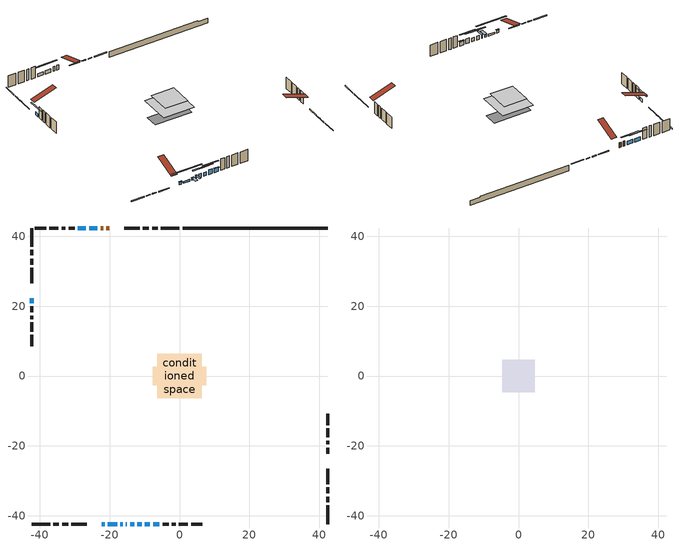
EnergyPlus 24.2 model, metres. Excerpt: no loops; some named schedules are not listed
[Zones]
conditioned space
 floor adiabatic (AdiabaticFloorConstruction): -6.41,-6.41 -6.41,6.41 6.41,6.41 6.41,-6.41 z2.74
 floor foundation (Slab1 construction): -7.65,-2.71 -7.65,2.71 7.65,2.71 7.65,-2.71 z-2.03
 wall outside (RimJoist1 construction): 0,42.38 -5.33,42.38 / -42.38,-42.38 -37.05,-42.38 / -42.38,42.38 -42.38,37.05 / 42.38,-42.38 42.38,-37.05 z0.3:0.6
 wall outside (RimJoist2 construction): -6.26,42.38 -7.86,42.38 / -36.12,-42.38 -34.52,-42.38 / -42.38,36.12 -42.38,34.52 / 42.38,-36.12 42.38,-34.52 z0.3:0.6
 wall outside (RimJoist3 construction): -8.79,42.38 -10.51,42.38 / -33.59,-42.38 -31.88,-42.38 / -42.38,33.59 -42.38,31.88 / 42.38,-33.59 42.38,-31.88 z0.3:0.6
 wall outside (RimJoist4 construction): -11.43,42.38 -15.89,42.38 / -30.95,-42.38 -26.49,-42.38 / -42.38,30.95 -42.38,26.49 / 42.38,-30.95 42.38,-26.49 z0.3:0.6
 wall outside (AdiabaticWallConstruction 1): -20.16,42.38 -20.97,42.38 / -21.9,42.38 -22.56,42.38 z0.3:2.33
 wall outside (AdiabaticWallConstruction): -23.48,42.38 -25.85,42.38 z0.3:1.9; -22.22,-42.38 -21.4,-42.38 z0.3:1.37; -42.38,22.22 -42.38,20.9 z0.3:1.62; -20.48,-42.38 -17.84,-42.38 z0.3:1.04; -16.91,-42.38 -16.3,-42.38 z0.3:1.22; -15.37,-42.38 -15.06,-42.38 z0.3:1.83; -14.14,-42.38 -12.97,-42.38 / -12.04,-42.38 -10.87,-42.38 z0.3:1.88; -9.94,-42.38 -8.47,-42.38 z0.3:2.33; -26.77,42.38 -29.11,42.38 z0.3:1.72; -7.54,-42.38 -5.79,-42.38 z0.3:1.95
 wall outside (Wall1 construction): -30.04,42.38 -31.78,42.38 / -4.86,-42.38 -3.12,-42.38 / -42.38,19.97 -42.38,18.23 / 42.38,-22.22 42.38,-20.47 z0.3:5.18
 wall outside (Wall2 construction): -32.71,42.38 -33.76,42.38 / -2.19,-42.38 -1.14,-42.38 / -42.38,17.3 -42.38,16.25 / 42.38,-19.55 42.38,-18.5 z0.3:5.18
 wall outside (Wall3 construction): -34.69,42.38 -37.29,42.38 / -0.21,-42.38 2.39,-42.38 / -42.38,15.32 -42.38,12.72 / 42.38,-17.57 42.38,-14.97 z0.3:5.18
 wall outside (Wall5 construction): -38.22,42.38 -41.45,42.38 / 3.32,-42.38 6.55,-42.38 / -42.38,11.79 -42.38,8.56 / 42.38,-14.04 42.38,-10.81 z0.3:5.18
 wall foundation (FoundationWall1 construction): 0.93,42.38,-2.03 0.93,42.38,0.3 38.23,42.38,0.3 38.23,42.38,-0.17 42.38,42.38,-0.17 42.38,42.38,-2.03
 window (WindowConstruction): -23.48,42.38 -25.85,42.38 z0.3:1.9
 window (WindowConstruction 6): -22.22,-42.38 -21.41,-42.38 z0.3:1.37
 window (WindowConstruction 7): -42.38,22.22 -42.38,20.9 z0.3:1.62
 window (WindowConstruction 10): -20.48,-42.38 -17.84,-42.38 z0.3:1.04
 window (WindowConstruction 8): -16.91,-42.38 -16.3,-42.38 z0.3:1.21
 window (WindowConstruction 9): -15.37,-42.38 -15.06,-42.38 z0.3:1.82
 window (WindowConstruction 1): -14.14,-42.38 -12.97,-42.38 z0.3:1.88
 window (WindowConstruction 2): -12.04,-42.38 -10.87,-42.38 z0.3:1.88
 window (WindowConstruction 3): -9.94,-42.38 -8.47,-42.38 z0.3:2.33
 window (WindowConstruction 4): -26.77,42.38 -29.11,42.38 z0.3:1.72
 window (WindowConstruction 5): -7.54,-42.38 -5.79,-42.38 z0.3:1.95
 door (Door): -20.16,42.38 -20.97,42.38 z0.3:2.33
 door (Door 1): -21.9,42.38 -22.55,42.38 z0.3:2.33
 ceiling adiabatic (AdiabaticFloorConstruction): 6.41,-6.41 6.41,6.41 -6.41,6.41 -6.41,-6.41 z2.74
attic - vented
 floor to conditioned space (Floor1 construction Reversed): -4.7,-4.7 -4.7,4.7 4.7,4.7 4.7,-4.7 z5.18
 roof outside (Roof1 construction): -19.23,42.38,5.18 -19.23,33.22,8.23 -16.82,33.22,8.23 -16.82,42.38,5.18; -23.15,-42.38,5.18 -23.15,-33.22,8.23 -25.56,-33.22,8.23 -25.56,-42.38,5.18; -42.38,23.15,5.18 -33.22,23.15,8.23 -33.22,25.56,8.23 -42.38,25.56,5.18; 42.38,-23.15,5.18 33.22,-23.15,8.23 33.22,-25.56,8.23 42.38,-25.56,5.18
shading: -28.47,42.38 -20.86,42.38 -20.86,42.79 -28.47,42.79 z4.52; -21.2,-42.38 -22.42,-42.38 -22.42,-42.79 -21.2,-42.79 z1.57; -42.38,18.28 -42.38,24.84 -42.79,24.84 -42.79,18.28 z4.24; -12.81,-42.38 -25.51,-42.38 -25.51,-42.79 -12.81,-42.79 z6.07; -16.05,-42.38 -17.16,-42.38 -17.16,-45 -16.05,-45 z1.46; -14.93,-42.38 -15.5,-42.38 -15.5,-45 -14.93,-45 z1.96; -10.35,-42.38 -16.76,-42.38 -16.76,-42.79 -10.35,-42.79 z4.5; -8.25,-42.38 -14.66,-42.38 -14.66,-42.79 -8.25,-42.79 z4.5; -5.85,-42.38 -12.56,-42.38 -12.56,-42.79 -5.85,-42.79 z4.95; -31.73,42.38 -24.15,42.38 -24.15,42.79 -31.73,42.79 z4.34; -5.59,-42.38 -7.74,-42.38 -7.74,-42.79 -5.59,-42.79 z2.15
[Building]
Building 1: Terrain=Suburbs
[Site:Location]
Ottawa Intl AP_ON: Latitude {deg}=45.32; Longitude {deg}=-75.67; Time Zone {hr}=-5; Elevation {m}=115; Keep Site Location Information=Yes
[Site:GroundTemperature:Shallow]
1.18808, -1.19398, -1.38475, -0.254337, 4.28362, 8.80044, 12.7163, 15.1969, 15.4076, 13.3901, 9.57408, 5.19582
[Site:WaterMainsTemperature]
Calculation Method=Schedule; Temperature Schedule=mains temperature schedule
[Material] Roughness=Rough; Thermal Absorptance=0.9
Name | Thickness {m} | Conductivity {W/m-K} | Density {kg/m3} | Specific Heat {J/kg-K} | Solar Absorptance | Visible Absorptance
asphalt or fiberglass shingles | 0.00635 | 0.162714 | 1121.4 | 1465.45 | 0.4 | 0.4
ceiling loosefill ins | 0.169333 | 0.0480833 | 16.02 | 1046.75 | 0.7 | 0.7
ceiling stud and cavity | 0.1397 | 0.0955869 | 65.682 | 1177.47 | 0.7 | 0.7
concrete 4.0 in. | 0.1016 | 1.803125 | 2242.8 | 837.4 | 0.7 | 0.7
concrete 8.0 in. | 0.2032 | 1.803125 | 2242.8 | 837.4 | 0.7 | 0.7
door material | 0.04445 | 0.053851 | 512.64 | 1214.23 | 0.7 | 0.7
exterior vertical ins | 0.00965065 | 0.029427 | 32.04 | 1214.23 | 0.7 | 0.7
floor covering | 0.0127 | 0.0433444 | 54.468 | 1339.84 | 0.6 | 0.6
floor rigid ins; wall rigid ins 1 | 0.512978 | 0.029427 | 32.04 | 1214.23 | 0.7 | 0.7
floor stud and cavity | 0.1397 | 1.75129 | 37.0049 | 1207.88 | 0.7 | 0.7
furniture material conditioned space 1 | 0.1524 | 0.115458 | 640.8 | 1214.23 | 0.6 | 0.6
gypsum board | 0.0127 | 0.160291 | 801 | 837.4 | 0.6 | 0.6
gypsum board 1 | 0.0127 | 0.160291 | 801 | 837.4 | 0.7 | 0.7
osb sheathing 0.5 in. | 0.0127 | 0.115458 | 512.64 | 1214.23 | 0.7 | 0.7
osb sheathing 0.75 in. | 0.01905 | 0.115458 | 512.64 | 1214.23 | 0.7 | 0.7
osb sheathing 2.0 in. | 0.0508 | 0.115458 | 512.64 | 1214.23 | 0.7 | 0.7
rim joist rigid ins; wall rigid ins | 0.051816 | 0.029427 | 32.04 | 1214.23 | 0.7 | 0.7
rim joist stud and cavity | 0.0508 | 0.0414166 | 125.044 | 1163.47 | 0.6 | 0.6
rim joist stud and cavity 1 | 0.0508 | 0.329414 | 125.044 | 1163.47 | 0.6 | 0.6
rim joist stud and cavity 2 | 0.0508 | 0.0318933 | 125.044 | 1163.47 | 0.6 | 0.6
rim joist stud and cavity 3 | 0.0508 | 0.0296939 | 125.044 | 1163.47 | 0.6 | 0.6
wall stud and cavity | 0.1397 | 0.196385 | 139.0536 | 1170.24 | 0.7 | 0.7
wall stud and cavity 1 | 0.1397 | 0.34952 | 139.0536 | 1170.24 | 0.7 | 0.7
wall stud and cavity 2 | 0.1397 | 0.226685 | 139.0536 | 1170.24 | 0.7 | 0.7
wall stud and cavity 3 | 0.1397 | 0.223492 | 139.0536 | 1170.24 | 0.7 | 0.7
wall stud and cavity 4 | 0.0889 | 0.380278 | 52.3479 | 1209.89 | 0.7 | 0.7
wall stud and cavity 5 | 0.0889 | 0.391764 | 83.0341 | 1211.67 | 0.7 | 0.7
wood siding | 0.0254 | 0.102417 | 544.68 | 1172.36 | 0.4 | 0.4
wood siding 1; wood siding 2; wood siding 3 | 0.0254 | 0.102417 | 544.68 | 1172.36 | 0.7 | 0.7
[WindowMaterial:SimpleGlazingSystem]
Name | U-Factor {W/m2-K} | Solar Heat Gain Coefficient
WindowMaterial | 2.88386 | 0.7
WindowMaterial 1 | 2.21783 | 0.58
WindowMaterial 10 | 3.000823 | 0.53
WindowMaterial 2 | 2.12868 | 0.63
WindowMaterial 3 | 2.98833 | 0.58
WindowMaterial 4 | 2.231454 | 0.57
WindowMaterial 5 | 2.07701 | 0.65
WindowMaterial 6 | 2.35126 | 0.52
WindowMaterial 7 | 2.13152 | 0.63
WindowMaterial 8 | 2.97868 | 0.61
WindowMaterial 9 | 3.324469 | 0.54
[Construction]
AdiabaticFloorConstruction: floor stud and cavity, floor rigid ins, osb sheathing 0.75 in., floor covering
AdiabaticWallConstruction: wood siding 2, wall rigid ins 1, wall stud and cavity 4, gypsum board
AdiabaticWallConstruction 1: wood siding 3, wall rigid ins 1, wall stud and cavity 4, gypsum board
Door; Door 1: door material
Floor1 construction Reversed: gypsum board, ceiling stud and cavity, ceiling loosefill ins
FoundationWall1 construction: concrete 8.0 in., gypsum board 1
furniture construction conditioned space 1: furniture material conditioned space 1
PartitionWallConstruction: gypsum board, wall stud and cavity 5, gypsum board
RimJoist1 construction: wood siding 1, rim joist rigid ins, osb sheathing 2.0 in., rim joist stud and cavity
RimJoist2 construction: wood siding 1, rim joist rigid ins, osb sheathing 2.0 in., rim joist stud and cavity 1
RimJoist3 construction: wood siding 1, osb sheathing 2.0 in., rim joist stud and cavity 2
RimJoist4 construction: wood siding 1, osb sheathing 2.0 in., rim joist stud and cavity 3
Roof1 construction: asphalt or fiberglass shingles
Slab1 construction: concrete 4.0 in.
Wall1 construction: wood siding, wall rigid ins, osb sheathing 0.5 in., wall stud and cavity, gypsum board
Wall2 construction: wood siding, wall rigid ins, osb sheathing 0.5 in., wall stud and cavity 1, gypsum board
Wall3 construction: wood siding, wall rigid ins, osb sheathing 0.5 in., wall stud and cavity 2, gypsum board
Wall5 construction: wood siding, wall rigid ins, osb sheathing 0.5 in., wall stud and cavity 3, gypsum board
WindowConstruction: WindowMaterial
WindowConstruction 1: WindowMaterial 1
WindowConstruction 10: WindowMaterial 10
WindowConstruction 2: WindowMaterial 2
WindowConstruction 3: WindowMaterial 3
WindowConstruction 4: WindowMaterial 4
WindowConstruction 5: WindowMaterial 5
WindowConstruction 6: WindowMaterial 6
WindowConstruction 7: WindowMaterial 7
WindowConstruction 8: WindowMaterial 8
WindowConstruction 9: WindowMaterial 9
[Zone] Multiplier=1; Part of Total Floor Area=Yes
Name | Volume {m3}
attic - vented | 43.7608
conditioned space | 629.4
[Space]
Name | Zone | Volume {m3}
attic - vented 1 | attic - vented | 43.7608
conditioned space 1 | conditioned space | 629.4
[ZoneInfiltration:EffectiveLeakageArea]
infil attic - vented 1: Zone or Space=attic - vented 1; Schedule=Always On Discrete; Effective Air Leakage Area {cm2}=3719.58; Stack Coefficient=0.000212198; Wind Coefficient=9.84217e-06
[ZoneMixing]
whole house fan mix: Zone or Space=attic - vented; Schedule=Always On Continuous; Design Flow Rate Calculation Method=Flow/Zone; Design Flow Rate {m3/s}=0; Source Zone or Space=conditioned space
[SurfaceProperty:ExposedFoundationPerimeter]
Slab1: Exposed Perimeter Calculation Method=TotalExposedPerimeter; Total Exposed Perimeter {m}=41.452
[InternalMass] Zone or ZoneList=conditioned space; Space or SpaceList=conditioned space 1
Name | Construction | Surface Area {m2}
furniture mass conditioned space 1 | furniture construction conditioned space 1 | 98.8441
partition wall mass | PartitionWallConstruction | 247.11
[Lights]
interior lighting: Zone or ZoneList or Space or SpaceList=conditioned space 1; Schedule=interior lighting schedule; Design Level Calculation Method=LightingLevel; Lighting Level {W}=343.2; Return Air Fraction=0; Fraction Radiant=0.6; Fraction Visible=0.2; Fraction Replaceable=1
[People]
occupants: Zone or ZoneList or Space or SpaceList=conditioned space 1; Number of People Schedule=occupants schedule; Number of People Calculation Method=People; Number of People=3; Fraction Radiant=0.314171; Sensible Heat Fraction=0.56303; Activity Level Schedule=occupants activity schedule; Carbon Dioxide Generation Rate {m3/s-W}=0; Enable ASHRAE 55 Comfort Warnings=No; Mean Radiant Temperature Calculation Type=EnclosureAveraged
[ElectricEquipment] Zone or ZoneList or Space or SpaceList=conditioned space 1; Design Level Calculation Method=EquipmentLevel
Name | Schedule | Design Level {W} | Fraction Latent | Fraction Radiant | Fraction Lost
clothes dryer | clothes dryer schedule | 140.772 | 0.015 | 0.081 | 0.85
clothes washer | clothes washer schedule | 32.1985 | 0.03 | 0.162 | 0.7
cooking range | cooking range schedule | 215.147 | 0.08 | 0.432 | 0.2
dishwasher | dishwasher schedule | 66.8632 | 0.3 | 0.18 | 0.4
fridge | fridge schedule | 72.9452 | 0 | 0.6 | 0
mech vent bath fan 0 | mech vent bath fan 0 schedule | 50.2 | 0 | 0 | 1
mech vent bath fan 1 | mech vent bath fan 1 schedule | 50.2 | 0 | 0 | 1
mech vent house fan | mech vent house fan schedule | 0 | 0 | 0 | 1
mech vent house fan cfis | mech vent house fan cfis schedule | 0 | 0 | 0 | 0
mech vent range fan 0 | mech vent range fan 0 schedule | 57 | 0 | 0 | 1
misc plug loads | misc plug loads schedule | 494.7 | 0.045 | 0.513 | 0.1
whole house fan | Always On Discrete | 0 | 0 | 0 | 1
[OtherEquipment] Zone or ZoneList or Space or SpaceList=conditioned space 1; Design Level Calculation Method=EquipmentLevel
Name | Fuel Type | Schedule | Design Level {W} | Fraction Latent | Fraction Radiant | Fraction Lost
clothes dryer 1 | Electricity | clothes dryer schedule | 0 | 0.015 | 0.081 | 0.85
cooking range 1 | Electricity | cooking range schedule | 0 | 0.08 | 0.432 | 0.2
general water use latent | None | general water use schedule | 62.594 | 1 | 0 | 0
general water use sensible | None | general water use schedule | -61.6891 | 0 | 0.6 | 0
mech vent house fan latent load | None | Always On Discrete | 0 | 1 | 0 | 0
mech vent house fan sensible load | None | Always On Discrete | 0 | 0 | 0 | 0
water heater energy adjustment1 | NaturalGas | Always On Discrete | 0.01 | 0 | 0 | 1
[ZoneInfiltration:DesignFlowRate] Zone or ZoneList or Space or SpaceList=conditioned space 1; Schedule=Always On Discrete; Design Flow Rate Calculation Method=Flow/Zone; Design Flow Rate {m3/s}=0
infil flow; natural vent flow; whole house fan flow
[Foundation:Kiva]
Foundation Kiva 1: Initial Indoor Air Temperature {C}=18; Wall Height Above Grade {m}=0.300015; Wall Depth Below Slab {m}=0.2032; Custom Block Material Name 1=exterior vertical ins; Custom Block Depth 1 {m}=2.33001; Custom Block X Position 1 {m}=0.2159; Custom Block Z Position 1 {m}=0
[Foundation:Kiva:Settings]
Soil Conductivity {W/m-K}=0.849921; Soil Density {kg/m3}=1842.3; Soil Specific Heat {J/kg-K}=418.7; Ground Solar Absorptivity=0.9; Ground Thermal Absorptivity=0.9; Ground Surface Roughness {m}=0.03; Far-Field Width {m}=40; Deep-Ground Boundary Condition=ZeroFlux; Deep-Ground Depth {m}=40; Minimum Cell Dimension {m}=0.2; Maximum Cell Growth Coefficient=3; Simulation Timestep=Timestep
[Exterior:Lights]
exterior lighting: Schedule=exterior lighting schedule; Design Level {W}=75.6
[Schedule:Constant]
Name | Hourly Value
Always On Continuous; mech vent house fan schedule; mech vent house fan cfis schedule; Always On Discrete | 1
occupants activity schedule | 117.228
fridge schedule | 0
[Schedule:Week:Daily]
interior lighting schedule Week Rule - Jan1-Jan27: interior lighting schedule day, interior lighting schedule day, interior lighting schedule day, interior lighting schedule day, interior lighting schedule day, interior lighting schedule day, interior lighting schedule day, interior lighting schedule default day, interior lighting schedule default day, interior lighting schedule default day, interior lighting schedule default day, interior lighting schedule default day
interior lighting schedule Week Rule - Jan28-Feb3: interior lighting schedule day, interior lighting schedule day, interior lighting schedule day, interior lighting schedule day, interior lighting schedule day 1, interior lighting schedule day 1, interior lighting schedule day 1, interior lighting schedule default day, interior lighting schedule default day, interior lighting schedule default day, interior lighting schedule default day, interior lighting schedule default day
interior lighting schedule Week Rule - Feb4-Feb24: interior lighting schedule day 1, interior lighting schedule day 1, interior lighting schedule day 1, interior lighting schedule day 1, interior lighting schedule day 1, interior lighting schedule day 1, interior lighting schedule day 1, interior lighting schedule default day, interior lighting schedule default day, interior lighting schedule default day, interior lighting schedule default day, interior lighting schedule default day
interior lighting schedule Week Rule - Feb25-Mar3: interior lighting schedule day 1, interior lighting schedule day 1, interior lighting schedule day 1, interior lighting schedule day 1, interior lighting schedule day 2, interior lighting schedule day 2, interior lighting schedule day 2, interior lighting schedule default day, interior lighting schedule default day, interior lighting schedule default day, interior lighting schedule default day, interior lighting schedule default day
interior lighting schedule Week Rule - Mar4-Mar31: interior lighting schedule day 2, interior lighting schedule day 2, interior lighting schedule day 2, interior lighting schedule day 2, interior lighting schedule day 2, interior lighting schedule day 2, interior lighting schedule day 2, interior lighting schedule default day, interior lighting schedule default day, interior lighting schedule default day, interior lighting schedule default day, interior lighting schedule default day
interior lighting schedule Week Rule - Apr1-Apr28: interior lighting schedule day 3, interior lighting schedule day 3, interior lighting schedule day 3, interior lighting schedule day 3, interior lighting schedule day 3, interior lighting schedule day 3, interior lighting schedule day 3, interior lighting schedule default day, interior lighting schedule default day, interior lighting schedule default day, interior lighting schedule default day, interior lighting schedule default day
interior lighting schedule Week Rule - Apr29-May5: interior lighting schedule day 3, interior lighting schedule day 3, interior lighting schedule day 4, interior lighting schedule day 4, interior lighting schedule day 4, interior lighting schedule day 4, interior lighting schedule day 4, interior lighting schedule default day, interior lighting schedule default day, interior lighting schedule default day, interior lighting schedule default day, interior lighting schedule default day
interior lighting schedule Week Rule - May6-May26: interior lighting schedule day 4, interior lighting schedule day 4, interior lighting schedule day 4, interior lighting schedule day 4, interior lighting schedule day 4, interior lighting schedule day 4, interior lighting schedule day 4, interior lighting schedule default day, interior lighting schedule default day, interior lighting schedule default day, interior lighting schedule default day, interior lighting schedule default day
interior lighting schedule Week Rule - May27-Jun2: interior lighting schedule day 4, interior lighting schedule day 4, interior lighting schedule day 4, interior lighting schedule day 4, interior lighting schedule day 4, interior lighting schedule day 5, interior lighting schedule day 5, interior lighting schedule default day, interior lighting schedule default day, interior lighting schedule default day, interior lighting schedule default day, interior lighting schedule default day
interior lighting schedule Week Rule - Jun3-Jun30: interior lighting schedule day 5, interior lighting schedule day 5, interior lighting schedule day 5, interior lighting schedule day 5, interior lighting schedule day 5, interior lighting schedule day 5, interior lighting schedule day 5, interior lighting schedule default day, interior lighting schedule default day, interior lighting schedule default day, interior lighting schedule default day, interior lighting schedule default day
interior lighting schedule Week Rule - Jul1-Jul28: interior lighting schedule day 6, interior lighting schedule day 6, interior lighting schedule day 6, interior lighting schedule day 6, interior lighting schedule day 6, interior lighting schedule day 6, interior lighting schedule day 6, interior lighting schedule default day, interior lighting schedule default day, interior lighting schedule default day, interior lighting schedule default day, interior lighting schedule default day
interior lighting schedule Week Rule - Jul29-Aug4: interior lighting schedule day 6, interior lighting schedule day 6, interior lighting schedule day 6, interior lighting schedule day 7, interior lighting schedule day 7, interior lighting schedule day 7, interior lighting schedule day 7, interior lighting schedule default day, interior lighting schedule default day, interior lighting schedule default day, interior lighting schedule default day, interior lighting schedule default day
interior lighting schedule Week Rule - Aug5-Aug25: interior lighting schedule day 7, interior lighting schedule day 7, interior lighting schedule day 7, interior lighting schedule day 7, interior lighting schedule day 7, interior lighting schedule day 7, interior lighting schedule day 7, interior lighting schedule default day, interior lighting schedule default day, interior lighting schedule default day, interior lighting schedule default day, interior lighting schedule default day
interior lighting schedule Week Rule - Aug26-Sep1: interior lighting schedule day 7, interior lighting schedule day 7, interior lighting schedule day 7, interior lighting schedule day 7, interior lighting schedule day 7, interior lighting schedule day 7, interior lighting schedule day 8, interior lighting schedule default day, interior lighting schedule default day, interior lighting schedule default day, interior lighting schedule default day, interior lighting schedule default day
interior lighting schedule Week Rule - Sep2-Sep29: interior lighting schedule day 8, interior lighting schedule day 8, interior lighting schedule day 8, interior lighting schedule day 8, interior lighting schedule day 8, interior lighting schedule day 8, interior lighting schedule day 8, interior lighting schedule default day, interior lighting schedule default day, interior lighting schedule default day, interior lighting schedule default day, interior lighting schedule default day
interior lighting schedule Week Rule - Sep30-Oct6: interior lighting schedule day 8, interior lighting schedule day 9, interior lighting schedule day 9, interior lighting schedule day 9, interior lighting schedule day 9, interior lighting schedule day 9, interior lighting schedule day 9, interior lighting schedule default day, interior lighting schedule default day, interior lighting schedule default day, interior lighting schedule default day, interior lighting schedule default day
interior lighting schedule Week Rule - Oct7-Oct27: interior lighting schedule day 9, interior lighting schedule day 9, interior lighting schedule day 9, interior lighting schedule day 9, interior lighting schedule day 9, interior lighting schedule day 9, interior lighting schedule day 9, interior lighting schedule default day, interior lighting schedule default day, interior lighting schedule default day, interior lighting schedule default day, interior lighting schedule default day
interior lighting schedule Week Rule - Oct28-Nov3: interior lighting schedule day 9, interior lighting schedule day 9, interior lighting schedule day 9, interior lighting schedule day 9, interior lighting schedule day 10, interior lighting schedule day 10, interior lighting schedule day 10, interior lighting schedule default day, interior lighting schedule default day, interior lighting schedule default day, interior lighting schedule default day, interior lighting schedule default day
interior lighting schedule Week Rule - Nov4-Nov24: interior lighting schedule day 10, interior lighting schedule day 10, interior lighting schedule day 10, interior lighting schedule day 10, interior lighting schedule day 10, interior lighting schedule day 10, interior lighting schedule day 10, interior lighting schedule default day, interior lighting schedule default day, interior lighting schedule default day, interior lighting schedule default day, interior lighting schedule default day
interior lighting schedule Week Rule - Nov25-Dec1: interior lighting schedule day 10, interior lighting schedule day 10, interior lighting schedule day 10, interior lighting schedule day 10, interior lighting schedule day 10, interior lighting schedule day 10, interior lighting schedule day 11, interior lighting schedule default day, interior lighting schedule default day, interior lighting schedule default day, interior lighting schedule default day, interior lighting schedule default day
interior lighting schedule Week Rule - Dec2-Dec31: interior lighting schedule day 11, interior lighting schedule day 11, interior lighting schedule day 11, interior lighting schedule day 11, interior lighting schedule day 11, interior lighting schedule day 11, interior lighting schedule day 11, interior lighting schedule default day, interior lighting schedule default day, interior lighting schedule default day, interior lighting schedule default day, interior lighting schedule default day
occupants schedule Week Rule - Jan1-Dec31: occupants schedule day, occupants schedule day, occupants schedule day, occupants schedule day, occupants schedule day, occupants schedule day, occupants schedule day, occupants schedule default day, occupants schedule default day, occupants schedule default day, occupants schedule default day, occupants schedule default day
clothes dryer schedule Week Rule - Jan1-Dec31: clothes dryer schedule day, clothes dryer schedule day, clothes dryer schedule day, clothes dryer schedule day, clothes dryer schedule day, clothes dryer schedule day, clothes dryer schedule day, clothes dryer schedule default day, clothes dryer schedule default day, clothes dryer schedule default day, clothes dryer schedule default day, clothes dryer schedule default day
clothes washer schedule Week Rule - Jan1-Dec31: clothes washer schedule day, clothes washer schedule day, clothes washer schedule day, clothes washer schedule day, clothes washer schedule day, clothes washer schedule day, clothes washer schedule day, clothes washer schedule default day, clothes washer schedule default day, clothes washer schedule default day, clothes washer schedule default day, clothes washer schedule default day
cooking range schedule Week Rule - Jan1-Dec31: cooking range schedule day, cooking range schedule day, cooking range schedule day, cooking range schedule day, cooking range schedule day, cooking range schedule day, cooking range schedule day, cooking range schedule default day, cooking range schedule default day, cooking range schedule default day, cooking range schedule default day, cooking range schedule default day
dishwasher schedule Week Rule - Jan1-Dec31: dishwasher schedule day, dishwasher schedule day, dishwasher schedule day, dishwasher schedule day, dishwasher schedule day, dishwasher schedule day, dishwasher schedule day, dishwasher schedule default day, dishwasher schedule default day, dishwasher schedule default day, dishwasher schedule default day, dishwasher schedule default day
mech vent bath fan 0 schedule Week Rule - Jan1-Dec31: mech vent bath fan 0 schedule day, mech vent bath fan 0 schedule day, mech vent bath fan 0 schedule day, mech vent bath fan 0 schedule day, mech vent bath fan 0 schedule day, mech vent bath fan 0 schedule day, mech vent bath fan 0 schedule day, mech vent bath fan 0 schedule default day, mech vent bath fan 0 schedule default day, mech vent bath fan 0 schedule default day, mech vent bath fan 0 schedule default day, mech vent bath fan 0 schedule default day
mech vent bath fan 1 schedule Week Rule - Jan1-Dec31: mech vent bath fan 1 schedule day, mech vent bath fan 1 schedule day, mech vent bath fan 1 schedule day, mech vent bath fan 1 schedule day, mech vent bath fan 1 schedule day, mech vent bath fan 1 schedule day, mech vent bath fan 1 schedule day, mech vent bath fan 1 schedule default day, mech vent bath fan 1 schedule default day, mech vent bath fan 1 schedule default day, mech vent bath fan 1 schedule default day, mech vent bath fan 1 schedule default day
mech vent range fan 0 schedule Week Rule - Jan1-Dec31: mech vent range fan 0 schedule day, mech vent range fan 0 schedule day, mech vent range fan 0 schedule day, mech vent range fan 0 schedule day, mech vent range fan 0 schedule day, mech vent range fan 0 schedule day, mech vent range fan 0 schedule day, mech vent range fan 0 schedule default day, mech vent range fan 0 schedule default day, mech vent range fan 0 schedule default day, mech vent range fan 0 schedule default day, mech vent range fan 0 schedule default day
misc plug loads schedule Week Rule - Jan1-Dec31: misc plug loads schedule day, misc plug loads schedule day, misc plug loads schedule day, misc plug loads schedule day, misc plug loads schedule day, misc plug loads schedule day, misc plug loads schedule day, misc plug loads schedule default day, misc plug loads schedule default day, misc plug loads schedule default day, misc plug loads schedule default day, misc plug loads schedule default day
general water use schedule Week Rule - Jan1-Dec31: general water use schedule day, general water use schedule day, general water use schedule day, general water use schedule day, general water use schedule day, general water use schedule day, general water use schedule day, general water use schedule default day, general water use schedule default day, general water use schedule default day, general water use schedule default day, general water use schedule default day
exterior lighting schedule Week Rule - Jan1-Jan27: exterior lighting schedule day, exterior lighting schedule day, exterior lighting schedule day, exterior lighting schedule day, exterior lighting schedule day, exterior lighting schedule day, exterior lighting schedule day, exterior lighting schedule default day, exterior lighting schedule default day, exterior lighting schedule default day, exterior lighting schedule default day, exterior lighting schedule default day
exterior lighting schedule Week Rule - Jan28-Feb3: exterior lighting schedule day, exterior lighting schedule day, exterior lighting schedule day, exterior lighting schedule day, exterior lighting schedule day 1, exterior lighting schedule day 1, exterior lighting schedule day 1, exterior lighting schedule default day, exterior lighting schedule default day, exterior lighting schedule default day, exterior lighting schedule default day, exterior lighting schedule default day
exterior lighting schedule Week Rule - Feb4-Feb24: exterior lighting schedule day 1, exterior lighting schedule day 1, exterior lighting schedule day 1, exterior lighting schedule day 1, exterior lighting schedule day 1, exterior lighting schedule day 1, exterior lighting schedule day 1, exterior lighting schedule default day, exterior lighting schedule default day, exterior lighting schedule default day, exterior lighting schedule default day, exterior lighting schedule default day
exterior lighting schedule Week Rule - Feb25-Mar3: exterior lighting schedule day 1, exterior lighting schedule day 1, exterior lighting schedule day 1, exterior lighting schedule day 1, exterior lighting schedule day 2, exterior lighting schedule day 2, exterior lighting schedule day 2, exterior lighting schedule default day, exterior lighting schedule default day, exterior lighting schedule default day, exterior lighting schedule default day, exterior lighting schedule default day
exterior lighting schedule Week Rule - Mar4-Mar31: exterior lighting schedule day 2, exterior lighting schedule day 2, exterior lighting schedule day 2, exterior lighting schedule day 2, exterior lighting schedule day 2, exterior lighting schedule day 2, exterior lighting schedule day 2, exterior lighting schedule default day, exterior lighting schedule default day, exterior lighting schedule default day, exterior lighting schedule default day, exterior lighting schedule default day
exterior lighting schedule Week Rule - Apr1-Apr28: exterior lighting schedule day 3, exterior lighting schedule day 3, exterior lighting schedule day 3, exterior lighting schedule day 3, exterior lighting schedule day 3, exterior lighting schedule day 3, exterior lighting schedule day 3, exterior lighting schedule default day, exterior lighting schedule default day, exterior lighting schedule default day, exterior lighting schedule default day, exterior lighting schedule default day
exterior lighting schedule Week Rule - Apr29-May5: exterior lighting schedule day 3, exterior lighting schedule day 3, exterior lighting schedule day 4, exterior lighting schedule day 4, exterior lighting schedule day 4, exterior lighting schedule day 4, exterior lighting schedule day 4, exterior lighting schedule default day, exterior lighting schedule default day, exterior lighting schedule default day, exterior lighting schedule default day, exterior lighting schedule default day
exterior lighting schedule Week Rule - May6-May26: exterior lighting schedule day 4, exterior lighting schedule day 4, exterior lighting schedule day 4, exterior lighting schedule day 4, exterior lighting schedule day 4, exterior lighting schedule day 4, exterior lighting schedule day 4, exterior lighting schedule default day, exterior lighting schedule default day, exterior lighting schedule default day, exterior lighting schedule default day, exterior lighting schedule default day
exterior lighting schedule Week Rule - May27-Jun2: exterior lighting schedule day 4, exterior lighting schedule day 4, exterior lighting schedule day 4, exterior lighting schedule day 4, exterior lighting schedule day 4, exterior lighting schedule day 5, exterior lighting schedule day 5, exterior lighting schedule default day, exterior lighting schedule default day, exterior lighting schedule default day, exterior lighting schedule default day, exterior lighting schedule default day
exterior lighting schedule Week Rule - Jun3-Jun30: exterior lighting schedule day 5, exterior lighting schedule day 5, exterior lighting schedule day 5, exterior lighting schedule day 5, exterior lighting schedule day 5, exterior lighting schedule day 5, exterior lighting schedule day 5, exterior lighting schedule default day, exterior lighting schedule default day, exterior lighting schedule default day, exterior lighting schedule default day, exterior lighting schedule default day
exterior lighting schedule Week Rule - Jul1-Jul28: exterior lighting schedule day 6, exterior lighting schedule day 6, exterior lighting schedule day 6, exterior lighting schedule day 6, exterior lighting schedule day 6, exterior lighting schedule day 6, exterior lighting schedule day 6, exterior lighting schedule default day, exterior lighting schedule default day, exterior lighting schedule default day, exterior lighting schedule default day, exterior lighting schedule default day
exterior lighting schedule Week Rule - Jul29-Aug4: exterior lighting schedule day 6, exterior lighting schedule day 6, exterior lighting schedule day 6, exterior lighting schedule day 7, exterior lighting schedule day 7, exterior lighting schedule day 7, exterior lighting schedule day 7, exterior lighting schedule default day, exterior lighting schedule default day, exterior lighting schedule default day, exterior lighting schedule default day, exterior lighting schedule default day
[Schedule:Year]
interior lighting schedule: interior lighting schedule Week Rule - Jan1-Jan27, 1, 1, 1, 27, interior lighting schedule Week Rule - Jan28-Feb3, 1, 28, 2, 3, interior lighting schedule Week Rule - Feb4-Feb24, 2, 4, 2, 24, interior lighting schedule Week Rule - Feb25-Mar3, 2, 25, 3, 3, interior lighting schedule Week Rule - Mar4-Mar31, 3, 4, 3, 31, interior lighting schedule Week Rule - Apr1-Apr28, 4, 1, 4, 28, interior lighting schedule Week Rule - Apr29-May5, 4, 29, 5, 5, interior lighting schedule Week Rule - May6-May26, 5, 6, 5, 26, interior lighting schedule Week Rule - May27-Jun2, 5, 27, 6, 2, interior lighting schedule Week Rule - Jun3-Jun30, 6, 3, 6, 30, interior lighting schedule Week Rule - Jul1-Jul28, 7, 1, 7, 28, interior lighting schedule Week Rule - Jul29-Aug4, 7, 29, 8, 4, interior lighting schedule Week Rule - Aug5-Aug25, 8, 5, 8, 25, interior lighting schedule Week Rule - Aug26-Sep1, 8, 26, 9, 1, interior lighting schedule Week Rule - Sep2-Sep29, 9, 2, 9, 29, interior lighting schedule Week Rule - Sep30-Oct6, 9, 30, 10, 6, interior lighting schedule Week Rule - Oct7-Oct27, 10, 7, 10, 27, interior lighting schedule Week Rule - Oct28-Nov3, 10, 28, 11, 3, interior lighting schedule Week Rule - Nov4-Nov24, 11, 4, 11, 24, interior lighting schedule Week Rule - Nov25-Dec1, 11, 25, 12, 1, interior lighting schedule Week Rule - Dec2-Dec31, 12, 2, 12, 31
occupants schedule: occupants schedule Week Rule - Jan1-Dec31, 1, 1, 12, 31
clothes dryer schedule: clothes dryer schedule Week Rule - Jan1-Dec31, 1, 1, 12, 31
clothes washer schedule: clothes washer schedule Week Rule - Jan1-Dec31, 1, 1, 12, 31
cooking range schedule: cooking range schedule Week Rule - Jan1-Dec31, 1, 1, 12, 31
dishwasher schedule: dishwasher schedule Week Rule - Jan1-Dec31, 1, 1, 12, 31
mech vent bath fan 0 schedule: mech vent bath fan 0 schedule Week Rule - Jan1-Dec31, 1, 1, 12, 31
mech vent bath fan 1 schedule: mech vent bath fan 1 schedule Week Rule - Jan1-Dec31, 1, 1, 12, 31
mech vent range fan 0 schedule: mech vent range fan 0 schedule Week Rule - Jan1-Dec31, 1, 1, 12, 31
misc plug loads schedule: misc plug loads schedule Week Rule - Jan1-Dec31, 1, 1, 12, 31
general water use schedule: general water use schedule Week Rule - Jan1-Dec31, 1, 1, 12, 31
exterior lighting schedule: exterior lighting schedule Week Rule - Jan1-Jan27, 1, 1, 1, 27, exterior lighting schedule Week Rule - Jan28-Feb3, 1, 28, 2, 3, exterior lighting schedule Week Rule - Feb4-Feb24, 2, 4, 2, 24, exterior lighting schedule Week Rule - Feb25-Mar3, 2, 25, 3, 3, exterior lighting schedule Week Rule - Mar4-Mar31, 3, 4, 3, 31, exterior lighting schedule Week Rule - Apr1-Apr28, 4, 1, 4, 28, exterior lighting schedule Week Rule - Apr29-May5, 4, 29, 5, 5, exterior lighting schedule Week Rule - May6-May26, 5, 6, 5, 26, exterior lighting schedule Week Rule - May27-Jun2, 5, 27, 6, 2, exterior lighting schedule Week Rule - Jun3-Jun30, 6, 3, 6, 30, exterior lighting schedule Week Rule - Jul1-Jul28, 7, 1, 7, 28, exterior lighting schedule Week Rule - Jul29-Aug4, 7, 29, 8, 4, exterior lighting schedule Week Rule - Aug5-Aug25, 8, 5, 8, 25, exterior lighting schedule Week Rule - Aug26-Sep1, 8, 26, 9, 1, exterior lighting schedule Week Rule - Sep2-Sep29, 9, 2, 9, 29, exterior lighting schedule Week Rule - Sep30-Oct6, 9, 30, 10, 6, exterior lighting schedule Week Rule - Oct7-Oct27, 10, 7, 10, 27, exterior lighting schedule Week Rule - Oct28-Nov3, 10, 28, 11, 3, exterior lighting schedule Week Rule - Nov4-Nov24, 11, 4, 11, 24, exterior lighting schedule Week Rule - Nov25-Dec1, 11, 25, 12, 1, exterior lighting schedule Week Rule - Dec2-Dec31, 12, 2, 12, 31
[Schedule:Compact]
mains temperature schedule: Through: 01/01, For: AllDays, Until: 24:00, 5.98056, Through: 01/02, For: AllDays, Until: 24:00, 5.90111, Through: 01/03, For: AllDays, Until: 24:00, 5.82222, Through: 01/04, For: AllDays, Until: 24:00, 5.74556, Through: 01/05, For: AllDays, Until: 24:00, 5.66944, Through: 01/06, For: AllDays, Until: 24:00, 5.595, Through: 01/07, For: AllDays, Until: 24:00, 5.52222, Through: 01/08, For: AllDays, Until: 24:00, 5.45, Through: 01/09, For: AllDays, Until: 24:00, 5.38, Through: 01/10, For: AllDays, Until: 24:00, 5.31111, Through: 01/11, For: AllDays, Until: 24:00, 5.24333, Through: 01/12, For: AllDays, Until: 24:00, 5.17778, Through: 01/13, For: AllDays, Until: 24:00, 5.11333, Through: 01/14, For: AllDays, Until: 24:00, 5.05, Through: 01/15, For: AllDays, Until: 24:00, 4.98833, Through: 01/16, For: AllDays, Until: 24:00, 4.92889, Through: 01/17, For: AllDays, Until: 24:00, 4.87, Through: 01/18, For: AllDays, Until: 24:00, 4.81333, Through: 01/19, For: AllDays, Until: 24:00, 4.75833, Through: 01/20, For: AllDays, Until: 24:00, 4.70444, Through: 01/21, For: AllDays, Until: 24:00, 4.65278, Through: 01/22, For: AllDays, Until: 24:00, 4.60222, Through: 01/23, For: AllDays, Until: 24:00, 4.55333, Through: 01/24, For: AllDays, Until: 24:00, 4.50667, Through: 01/25, For: AllDays, Until: 24:00, 4.46111, Through: 01/26, For: AllDays, Until: 24:00, 4.41722, Through: 01/27, For: AllDays, Until: 24:00, 4.37556, Through: 01/28, For: AllDays, Until: 24:00, 4.335, Through: 01/29, For: AllDays, Until: 24:00, 4.29667, Through: 01/30, For: AllDays, Until: 24:00, 4.26, Through: 01/31, For: AllDays, Until: 24:00, 4.225, Through: 02/01, For: AllDays, Until: 24:00, 4.19167, Through: 02/02, For: AllDays, Until: 24:00, 4.16, Through: 02/03, For: AllDays, Until: 24:00, 4.13056, Through: 02/04, For: AllDays, Until: 24:00, 4.10278, Through: 02/05, For: AllDays, Until: 24:00, 4.07667, Through: 02/06, For: AllDays, Until: 24:00, 4.05222, Through: 02/07, For: AllDays, Until: 24:00, 4.03, Through: 02/08, For: AllDays, Until: 24:00, 4.00889, Through: 02/09, For: AllDays, Until: 24:00, 3.99056, Through: 02/10, For: AllDays, Until: 24:00, 3.97333, Through: 02/11, For: AllDays, Until: 24:00, 3.95833, Through: 02/12, For: AllDays, Until: 24:00, 3.945, Through: 02/13, For: AllDays, Until: 24:00, 3.93333, Through: 02/14, For: AllDays, Until: 24:00, 3.92389, Through: 02/15, For: AllDays, Until: 24:00, 3.91611, Through: 02/16, For: AllDays, Until: 24:00, 3.91, Through: 02/17, For: AllDays, Until: 24:00, 3.90611, Through: 02/18, For: AllDays, Until: 24:00, 3.90389, Through: 02/19, For: AllDays, Until: 24:00, 3.90389, Through: 02/20, For: AllDays, Until: 24:00, 3.905, Through: 02/21, For: AllDays, Until: 24:00, 3.90889, Through: 02/22, For: AllDays, Until: 24:00, 3.91389, Through: 02/23, For: AllDays, Until: 24:00, 3.92111, Through: 02/24, For: AllDays, Until: 24:00, 3.93, Through: 02/25, For: AllDays, Until: 24:00, 3.94056, Through: 02/26, For: AllDays, Until: 24:00, 3.95333, Through: 02/27, For: AllDays, Until: 24:00, 3.96778, Through: 02/28, For: AllDays, Until: 24:00, 3.98444, Through: 03/01, For: AllDays, Until: 24:00, 4.00278, Through: 03/02, For: AllDays, Until: 24:00, 4.02278, Through: 03/03, For: AllDays, Until: 24:00, 4.04444, Through: 03/04, For: AllDays, Until: 24:00, 4.06833, Through: 03/05, For: AllDays, Until: 24:00, 4.09389, Through: 03/06, For: AllDays, Until: 24:00, 4.12111, Through: 03/07, For: AllDays, Until: 24:00, 4.15, Through: 03/08, For: AllDays, Until: 24:00, 4.18111, Through: 03/09, For: AllDays, Until: 24:00, 4.21333, Through: 03/10, For: AllDays, Until: 24:00, 4.24778, Through: 03/11, For: AllDays, Until: 24:00, 4.28389, Through: 03/12, For: AllDays, Until: 24:00, 4.32222, Through: 03/13, For: AllDays, Until: 24:00, 4.36167, Through: 03/14, For: AllDays, Until: 24:00, 4.40333, Through: 03/15, For: AllDays, Until: 24:00, 4.44611, Through: 03/16, For: AllDays, Until: 24:00, 4.49111, Through: 03/17, For: AllDays, Until: 24:00, 4.53722, Through: 03/18, For: AllDays, Until: 24:00, 4.58556, Through: 03/19, For: AllDays, Until: 24:00, 4.63556, Through: 03/20, For: AllDays, Until: 24:00, 4.68667, Through: 03/21, For: AllDays, Until: 24:00, 4.74, Through: 03/22, For: AllDays, Until: 24:00, 4.79444, Through: 03/23, For: AllDays, Until: 24:00, 4.85111, Through: 03/24, For: AllDays, Until: 24:00, 4.90889, Through: 03/25, For: AllDays, Until: 24:00, 4.96833, Through: 03/26, For: AllDays, Until: 24:00, 5.02944, Through: 03/27, For: AllDays, Until: 24:00, 5.09167, Through: 03/28, For: AllDays, Until: 24:00, 5.15556, Through: 03/29, For: AllDays, Until: 24:00, 5.22111, Through: 03/30, For: AllDays, Until: 24:00, 5.28833, Through: 03/31, For: AllDays, Until: 24:00, 5.35667, Through: 04/01, For: AllDays, Until: 24:00, 5.42667, Through: 04/02, For: AllDays, Until: 24:00, 5.49778, Through: 04/03, For: AllDays, Until: 24:00, 5.57056, Through: 04/04, For: AllDays, Until: 24:00, 5.64444, Through: 04/05, For: AllDays, Until: 24:00, 5.71944, Through: 04/06, For: AllDays, Until: 24:00, 5.79611, Through: 04/07, For: AllDays, Until: 24:00, 5.87444, Through: 04/08, For: AllDays, Until: 24:00, 5.95389, Through: 04/09, For: AllDays, Until: 24:00, 6.03389, Through: 04/10, For: AllDays, Until: 24:00, 6.11611, Through: 04/11, For: AllDays, Until: 24:00, 6.19889, Through: 04/12, For: AllDays, Until: 24:00, 6.28278, Through: 04/13, For: AllDays, Until: 24:00, 6.36833, Through: 04/14, For: AllDays, Until: 24:00, 6.45444, Through: 04/15, For: AllDays, Until: 24:00, 6.54222, Through: 04/16, For: AllDays, Until: 24:00, 6.63056, Through: 04/17, For: AllDays, Until: 24:00, 6.72056, Through: 04/18, For: AllDays, Until: 24:00, 6.81111, Through: 04/19, For: AllDays, Until: 24:00, 6.90278, Through: 04/20, For: AllDays, Until: 24:00, 6.99556, Through: 04/21, For: AllDays, Until: 24:00, 7.08889, Through: 04/22, For: AllDays, Until: 24:00, 7.18333, Through: 04/23, For: AllDays, Until: 24:00, 7.27889, Through: 04/24, For: AllDays, Until: 24:00, 7.375, Through: 04/25, For: AllDays, Until: 24:00, 7.47222, Through: 04/26, For: AllDays, Until: 24:00, 7.57, Through: 04/27, For: AllDays, Until: 24:00, 7.66889, Through: 04/28, For: AllDays, Until: 24:00, 7.76833, Through: 04/29, For: AllDays, Until: 24:00, 7.86833, Through: 04/30, For: AllDays, Until: 24:00, 7.96889, Through: 05/01, For: AllDays, Until: 24:00, 8.07056, Through: 05/02, For: AllDays, Until: 24:00, 8.17278, Through: 05/03, For: AllDays, Until: 24:00, 8.275, Through: 05/04, For: AllDays, Until: 24:00, 8.37833, Through: 05/05, For: AllDays, Until: 24:00, 8.48222, Through: 05/06, For: AllDays, Until: 24:00, 8.58667, Through: 05/07, For: AllDays, Until: 24:00, 8.69111, Through: 05/08, For: AllDays, Until: 24:00, 8.79667, Through: 05/09, For: AllDays, Until: 24:00, 8.90222, Through: 05/10, For: AllDays, Until: 24:00, 9.00833, Through: 05/11, For: AllDays, Until: 24:00, 9.11444, Through: 05/12, For: AllDays, Until: 24:00, 9.22111, Through: 05/13, For: AllDays, Until: 24:00, 9.32778, Through: 05/14, For: AllDays, Until: 24:00, 9.435, Through: 05/15, For: AllDays, Until: 24:00, 9.54278, Through: 05/16, For: AllDays, Until: 24:00, 9.65, Through: 05/17, For: AllDays, Until: 24:00, 9.75778, Through: 05/18, For: AllDays, Until: 24:00, 9.86611, Through: 05/19, For: AllDays, Until: 24:00, 9.97389, Through: 05/20, For: AllDays, Until: 24:00, 10.0822, Through: 05/21, For: AllDays, Until: 24:00, 10.19, Through: 05/22, For: AllDays, Until: 24:00, 10.2983, Through: 05/23, For: AllDays, Until: 24:00, 10.4061, Through: 05/24, For: AllDays, Until: 24:00, 10.5139, Through: 05/25, For: AllDays, Until: 24:00, 10.6222, Through: 05/26, For: AllDays, Until: 24:00, 10.73, Through: 05/27, For: AllDays, Until: 24:00, 10.8372, Through: 05/28, For: AllDays, Until: 24:00, 10.945, Through: 05/29, For: AllDays, Until: 24:00, 11.0517, Through: 05/30, For: AllDays, Until: 24:00, 11.1589, Through: 05/31, For: AllDays, Until: 24:00, 11.2656, Through: 06/01, For: AllDays, Until: 24:00, 11.3717, Through: 06/02, For: AllDays, Until: 24:00, 11.4778, Through: 06/03, For: AllDays, Until: 24:00, 11.5833, Through: 06/04, For: AllDays, Until: 24:00, 11.6883, Through: 06/05, For: AllDays, Until: 24:00, 11.7933, Through: 06/06, For: AllDays, Until: 24:00, 11.8972, Through: 06/07, For: AllDays, Until: 24:00, 12.0011, Through: 06/08, For: AllDays, Until: 24:00, 12.1044, Through: 06/09, For: AllDays, Until: 24:00, 12.2067, Through: 06/10, For: AllDays, Until: 24:00, 12.3089, Through: 06/11, For: AllDays, Until: 24:00, 12.4106, Through: 06/12, For: AllDays, Until: 24:00, 12.5111, Through: 06/13, For: AllDays, Until: 24:00, 12.6111, Through: 06/14, For: AllDays, Until: 24:00, 12.7106, Through: 06/15, For: AllDays, Until: 24:00, 12.8089, Through: 06/16, For: AllDays, Until: 24:00, 12.9067, Through: 06/17, For: AllDays, Until: 24:00, 13.0039, Through: 06/18, For: AllDays, Until: 24:00, 13.1, Through: 06/19, For: AllDays, Until: 24:00, 13.195, Through: 06/20, For: AllDays, Until: 24:00, 13.2894, Through: 06/21, For: AllDays, Until: 24:00, 13.3833, Through: 06/22, For: AllDays, Until: 24:00, 13.4756, Through: 06/23, For: AllDays, Until: 24:00, 13.5672, Through: 06/24, For: AllDays, Until: 24:00, 13.6578, Through: 06/25, For: AllDays, Until: 24:00, 13.7472, Through: 06/26, For: AllDays, Until: 24:00, 13.8356, Through: 06/27, For: AllDays, Until: 24:00, 13.9233, Through: 06/28, For: AllDays, Until: 24:00, 14.0094, Through: 06/29, For: AllDays, Until: 24:00, 14.0944, Through: 06/30, For: AllDays, Until: 24:00, 14.1789, Through: 07/01, For: AllDays, Until: 24:00, 14.2617, Through: 07/02, For: AllDays, Until: 24:00, 14.3433, Through: 07/03, For: AllDays, Until: 24:00, 14.4233, Through: 07/04, For: AllDays, Until: 24:00, 14.5028, Through: 07/05, For: AllDays, Until: 24:00, 14.5806, Through: 07/06, For: AllDays, Until: 24:00, 14.6567, Through: 07/07, For: AllDays, Until: 24:00, 14.7322, Through: 07/08, For: AllDays, Until: 24:00, 14.8061, Through: 07/09, For: AllDays, Until: 24:00, 14.8783, Through: 07/10, For: AllDays, Until: 24:00, 14.9494, Through: 07/11, For: AllDays, Until: 24:00, 15.0194, Through: 07/12, For: AllDays, Until: 24:00, 15.0878, Through: 07/13, For: AllDays, Until: 24:00, 15.1544, Through: 07/14, For: AllDays, Until: 24:00, 15.22, Through: 07/15, For: AllDays, Until: 24:00, 15.2833, Through: 07/16, For: AllDays, Until: 24:00, 15.3461, Through: 07/17, For: AllDays, Until: 24:00, 15.4067, Through: 07/18, For: AllDays, Until: 24:00, 15.4661, Through: 07/19, For: AllDays, Until: 24:00, 15.5239, Through: 07/20, For: AllDays, Until: 24:00, 15.58, Through: 07/21, For: AllDays, Until: 24:00, 15.6344, Through: 07/22, For: AllDays, Until: 24:00, 15.6872, Through: 07/23, For: AllDays, Until: 24:00, 15.7383, Through: 07/24, For: AllDays, Until: 24:00, 15.7883, Through: 07/25, For: AllDays, Until: 24:00, 15.8361, Through: 07/26, For: AllDays, Until: 24:00, 15.8822, Through: 07/27, For: AllDays, Until: 24:00, 15.9272, Through: 07/28, For: AllDays, Until: 24:00, 15.97, Through: 07/29, For: AllDays, Until: 24:00, 16.0111, Through: 07/30, For: AllDays, Until: 24:00, 16.0506, Through: 07/31, For: AllDays, Until: 24:00, 16.0883, Through: 08/01, For: AllDays, Until: 24:00, 16.1244, Through: 08/02, For: AllDays, Until: 24:00, 16.1583, Through: 08/03, For: AllDays, Until: 24:00, 16.1911, Through: 08/04, For: AllDays, Until: 24:00, 16.2217, Through: 08/05, For: AllDays, Until: 24:00, 16.2506, Through: 08/06, For: AllDays, Until: 24:00, 16.2778, Through: 08/07, For: AllDays, Until: 24:00, 16.3028, Through: 08/08, For: AllDays, Until: 24:00, 16.3267, Through: 08/09, For: AllDays, Until: 24:00, 16.3483, Through: 08/10, For: AllDays, Until: 24:00, 16.3678, Through: 08/11, For: AllDays, Until: 24:00, 16.3861, Through: 08/12, For: AllDays, Until: 24:00, 16.4022, Through: 08/13, For: AllDays, Until: 24:00, 16.4167, Through: 08/14, For: AllDays, Until: 24:00, 16.4289, Through: 08/15, For: AllDays, Until: 24:00, 16.4394, Through: 08/16, For: AllDays, Until: 24:00, 16.4483, Through: 08/17, For: AllDays, Until: 24:00, 16.455, Through: 08/18, For: AllDays, Until: 24:00, 16.4606, Through: 08/19, For: AllDays, Until: 24:00, 16.4633, Through: 08/20, For: AllDays, Until: 24:00, 16.465, Through: 08/21, For: AllDays, Until: 24:00, 16.4644, Through: 08/22, For: AllDays, Until: 24:00, 16.4622, Through: 08/23, For: AllDays, Until: 24:00, 16.4578, Through: 08/24, For: AllDays, Until: 24:00, 16.4517, Through: 08/25, For: AllDays, Until: 24:00, 16.4439, Through: 08/26, For: AllDays, Until: 24:00, 16.4339, Through: 08/27, For: AllDays, Until: 24:00, 16.4222, Through: 08/28, For: AllDays, Until: 24:00, 16.4089, Through: 08/29, For: AllDays, Until: 24:00, 16.3933, Through: 08/30, For: AllDays, Until: 24:00, 16.3761, Through: 08/31, For: AllDays, Until: 24:00, 16.3572, Through: 09/01, For: AllDays, Until: 24:00, 16.3361, Through: 09/02, For: AllDays, Until: 24:00, 16.3139, Through: 09/03, For: AllDays, Until: 24:00, 16.2894, Through: 09/04, For: AllDays, Until: 24:00, 16.2628, Through: 09/05, For: AllDays, Until: 24:00, 16.235, Through: 09/06, For: AllDays, Until: 24:00, 16.205, Through: 09/07, For: AllDays, Until: 24:00, 16.1733, Through: 09/08, For: AllDays, Until: 24:00, 16.14, Through: 09/09, For: AllDays, Until: 24:00, 16.1044, Through: 09/10, For: AllDays, Until: 24:00, 16.0678, Through: 09/11, For: AllDays, Until: 24:00, 16.0289, Through: 09/12, For: AllDays, Until: 24:00, 15.9889, Through: 09/13, For: AllDays, Until: 24:00, 15.9467, Through: 09/14, For: AllDays, Until: 24:00, 15.9028, Through: 09/15, For: AllDays, Until: 24:00, 15.8572, Through: 09/16, For: AllDays, Until: 24:00, 15.81, Through: 09/17, For: AllDays, Until: 24:00, 15.7611, Through: 09/18, For: AllDays, Until: 24:00, 15.7106, Through: 09/19, For: AllDays, Until: 24:00, 15.6583, Through: 09/20, For: AllDays, Until: 24:00, 15.6044, Through: 09/21, For: AllDays, Until: 24:00, 15.5489, Through: 09/22, For: AllDays, Until: 24:00, 15.4922, Through: 09/23, For: AllDays, Until: 24:00, 15.4333, Through: 09/24, For: AllDays, Until: 24:00, 15.3733, Through: 09/25, For: AllDays, Until: 24:00, 15.3117, Through: 09/26, For: AllDays, Until: 24:00, 15.2483, Through: 09/27, For: AllDays, Until: 24:00, 15.1839, Through: 09/28, For: AllDays, Until: 24:00, 15.1178, Through: 09/29, For: AllDays, Until: 24:00, 15.05, Through: 09/30, For: AllDays, Until: 24:00, 14.9811, Through: 10/01, For: AllDays, Until: 24:00, 14.9106, Through: 10/02, For: AllDays, Until: 24:00, 14.8389, Through: 10/03, For: AllDays, Until: 24:00, 14.7656, Through: 10/04, For: AllDays, Until: 24:00, 14.6906, Through: 10/05, For: AllDays, Until: 24:00, 14.615, Through: 10/06, For: AllDays, Until: 24:00, 14.5378, Through: 10/07, For: AllDays, Until: 24:00, 14.4589, Through: 10/08, For: AllDays, Until: 24:00, 14.3794, Through: 10/09, For: AllDays, Until: 24:00, 14.2983, Through: 10/10, For: AllDays, Until: 24:00, 14.2161, Through: 10/11, For: AllDays, Until: 24:00, 14.1322, Through: 10/12, For: AllDays, Until: 24:00, 14.0478, Through: 10/13, For: AllDays, Until: 24:00, 13.9622, Through: 10/14, For: AllDays, Until: 24:00, 13.875, Through: 10/15, For: AllDays, Until: 24:00, 13.7872, Through: 10/16, For: AllDays, Until: 24:00, 13.6983, Through: 10/17, For: AllDays, Until: 24:00, 13.6078, Through: 10/18, For: AllDays, Until: 24:00, 13.5167, Through: 10/19, For: AllDays, Until: 24:00, 13.425, Through: 10/20, For: AllDays, Until: 24:00, 13.3317, Through: 10/21, For: AllDays, Until: 24:00, 13.2378, Through: 10/22, For: AllDays, Until: 24:00, 13.1428, Through: 10/23, For: AllDays, Until: 24:00, 13.0472, Through: 10/24, For: AllDays, Until: 24:00, 12.9506, Through: 10/25, For: AllDays, Until: 24:00, 12.8528, Through: 10/26, For: AllDays, Until: 24:00, 12.755, Through: 10/27, For: AllDays, Until: 24:00, 12.6556, Through: 10/28, For: AllDays, Until: 24:00, 12.5561, Through: 10/29, For: AllDays, Until: 24:00, 12.4556, Through: 10/30, For: AllDays, Until: 24:00, 12.3544, Through: 10/31, For: AllDays, Until: 24:00, 12.2528, Through: 11/01, For: AllDays, Until: 24:00, 12.1506, Through: 11/02, For: AllDays, Until: 24:00, 12.0472, Through: 11/03, For: AllDays, Until: 24:00, 11.9439, Through: 11/04, For: AllDays, Until: 24:00, 11.84, Through: 11/05, For: AllDays, Until: 24:00, 11.7356, Through: 11/06, For: AllDays, Until: 24:00, 11.6306, Through: 11/07, For: AllDays, Until: 24:00, 11.525, Through: 11/08, For: AllDays, Until: 24:00, 11.4194, Through: 11/09, For: AllDays, Until: 24:00, 11.3133, Through: 11/10, For: AllDays, Until: 24:00, 11.2067, Through: 11/11, For: AllDays, Until: 24:00, 11.1, Through: 11/12, For: AllDays, Until: 24:00, 10.9928, Through: 11/13, For: AllDays, Until: 24:00, 10.8856, Through: 11/14, For: AllDays, Until: 24:00, 10.7778, Through: 11/15, For: AllDays, Until: 24:00, 10.6706, Through: 11/16, For: AllDays, Until: 24:00, 10.5628, Through: 11/17, For: AllDays, Until: 24:00, 10.4544, Through: 11/18, For: AllDays, Until: 24:00, 10.3467, Through: 11/19, For: AllDays, Until: 24:00, 10.2383, Through: 11/20, For: AllDays, Until: 24:00, 10.1306, Through: 11/21, For: AllDays, Until: 24:00, 10.0222, Through: 11/22, For: AllDays, Until: 24:00, 9.91444, Through: 11/23, For: AllDays, Until: 24:00, 9.80667, Through: 11/24, For: AllDays, Until: 24:00, 9.69833, Through: 11/25, For: AllDays, Until: 24:00, 9.59111, Through: 11/26, For: AllDays, Until: 24:00, 9.48333, Through: 11/27, For: AllDays, Until: 24:00, 9.37611, Through: 11/28, For: AllDays, Until: 24:00, 9.26889, Through: 11/29, For: AllDays, Until: 24:00, 9.16222, Through: 11/30, For: AllDays, Until: 24:00, 9.05556, Through: 12/01, For: AllDays, Until: 24:00, 8.94944, Through: 12/02, For: AllDays, Until: 24:00, 8.84389, Through: 12/03, For: AllDays, Until: 24:00, 8.73833, Through: 12/04, For: AllDays, Until: 24:00, 8.63333, Through: 12/05, For: AllDays, Until: 24:00, 8.52889, Through: 12/06, For: AllDays, Until: 24:00, 8.425, Through: 12/07, For: AllDays, Until: 24:00, 8.32167, Through: 12/08, For: AllDays, Until: 24:00, 8.21833, Through: 12/09, For: AllDays, Until: 24:00, 8.11611, Through: 12/10, For: AllDays, Until: 24:00, 8.01444, Through: 12/11, For: AllDays, Until: 24:00, 7.91333, Through: 12/12, For: AllDays, Until: 24:00, 7.81278, Through: 12/13, For: AllDays, Until: 24:00, 7.71333, Through: 12/14, For: AllDays, Until: 24:00, 7.61389, Through: 12/15, For: AllDays, Until: 24:00, 7.51611, Through: 12/16, For: AllDays, Until: 24:00, 7.41833, Through: 12/17, For: AllDays, Until: 24:00, 7.32167, Through: 12/18, For: AllDays, Until: 24:00, 7.22611, Through: 12/19, For: AllDays, Until: 24:00, 7.13111, Through: 12/20, For: AllDays, Until: 24:00, 7.03722, Through: 12/21, For: AllDays, Until: 24:00, 6.94389, Through: 12/22, For: AllDays, Until: 24:00, 6.85222, Through: 12/23, For: AllDays, Until: 24:00, 6.76111, Through: 12/24, For: AllDays, Until: 24:00, 6.67056, Through: 12/25, For: AllDays, Until: 24:00, 6.58167, Through: 12/26, For: AllDays, Until: 24:00, 6.49389, Through: 12/27, For: AllDays, Until: 24:00, 6.40667, Through: 12/28, For: AllDays, Until: 24:00, 6.32111, Through: 12/29, For: AllDays, Until: 24:00, 6.23611, Through: 12/30, For: AllDays, Until: 24:00, 6.15278, Through: 12/31, For: AllDays, Until: 24:00, 6.07056
